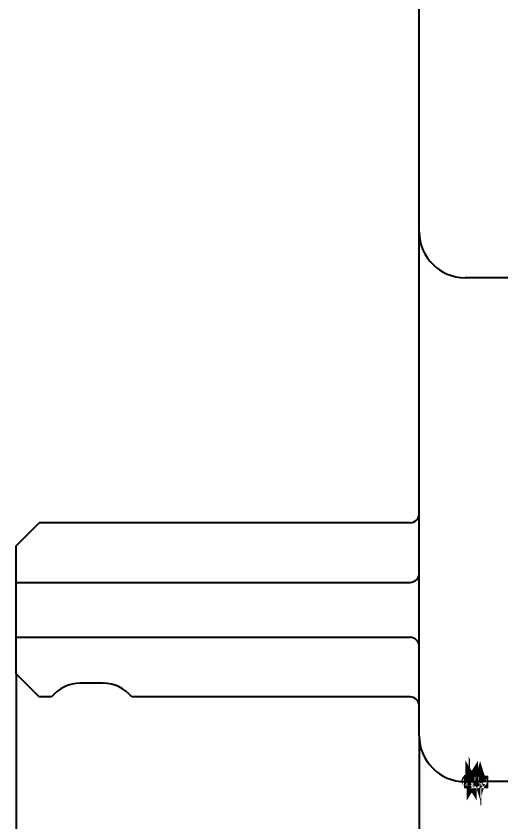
# Model space of a CAD drawing. Extents: x 0 to 420, y 0 to 297.
# Drawn here: x 134.46 to 145.04, y 170.75 to 188.34 of the extents above; entities that cross this region are included whole.
import ezdxf

# ---------------------------------------------------------------- set-up
doc = ezdxf.new("R2010")
doc.units = 0
doc.header["$LTSCALE"] = 23.1
doc.layers.get('0').update_dxf_attribs({"linetype": 'CONTINUOUS'})
doc.layers.add('10000_FRONT', color=7, linetype='CONTINUOUS')
doc.layers.add('10100_DIM_FRONT', color=7, linetype='CONTINUOUS')
doc.dimstyles.get("Standard").update_dxf_attribs({"dimtxt": 2.5, "dimasz": 2.5, "dimexe": 1.25, "dimexo": 0.625, "dimtad": 1, "dimcen": 2.5, "dimazin": 3, "dimtfac": 1, "dimtmove": 0, "dimatfit": 3})

# ---------------------------------------------------------------- blocks, each defined once
blk = doc.blocks.new('_FILLED')
at = {"color": 0, "linetype": 'BYBLOCK'}
blk.add_solid([(0, 0), (-1, 0.132), (-1, -0.132)], dxfattribs=at)
blk = doc.blocks.new('*D0')
at = {"layer": '10100_DIM_FRONT', "color": 7, "linetype": 'CONTINUOUS'}
for p, q in [((134.4621154487, 173.9769746742), (134.4621154487, 154.2328118985)), ((178.7621154487, 172.6269746742), (178.7621154487, 154.2328118985)), ((134.4621154487, 156.2328118985), (156.6121154487, 156.2328118985)), ((178.7621154487, 156.2328118985), (156.6121154487, 156.2328118985))]:
    blk.add_line(p, q, dxfattribs=at)
at = {"layer": '10100_DIM_FRONT', "color": 7, "linetype": 'CONTINUOUS', "xscale": 2.5, "yscale": 2.5, "zscale": 2.5, "rotation": 180}
blk.add_blockref('_FILLED', (134.4621154487, 156.2328118985), dxfattribs=at)
at = {"layer": '10100_DIM_FRONT', "color": 7, "linetype": 'CONTINUOUS', "xscale": 2.5, "yscale": 2.5, "zscale": 2.5}
blk.add_blockref('_FILLED', (178.7621154487, 156.2328118985), dxfattribs=at)
blk = doc.blocks.new('*D1')
at = {"layer": '10100_DIM_FRONT', "color": 7, "linetype": 'CONTINUOUS'}
for p, q in [((143.2621154487, 172.6269746742), (143.2621154487, 162.0594887417)), ((178.7621154487, 172.6269746742), (178.7621154487, 162.0594887417)), ((143.2621154487, 164.0594887417), (161.0121154487, 164.0594887417)), ((178.7621154487, 164.0594887417), (161.0121154487, 164.0594887417))]:
    blk.add_line(p, q, dxfattribs=at)
at = {"layer": '10100_DIM_FRONT', "color": 7, "linetype": 'CONTINUOUS', "xscale": 2.5, "yscale": 2.5, "zscale": 2.5, "rotation": 180}
blk.add_blockref('_FILLED', (143.2621154487, 164.0594887417), dxfattribs=at)
at = {"layer": '10100_DIM_FRONT', "color": 7, "linetype": 'CONTINUOUS', "xscale": 2.5, "yscale": 2.5, "zscale": 2.5}
blk.add_blockref('_FILLED', (178.7621154487, 164.0594887417), dxfattribs=at)

msp = doc.modelspace()

# ---------------------------------------------------------------- linework, layer by layer
at = {"layer": '10000_FRONT', "color": 7, "linetype": 'CONTINUOUS'}
for p, q in [((143.2621154487, 172.6269746742), (143.2621154487, 260.6269746742)), ((177.7621154487, 182.6269746742), (144.2621154487, 182.6269746742)), ((134.4621154487, 176.7769746742), (134.9621154487, 177.2769746742)), ((143.0621154487, 177.2769746742), (134.9621154487, 177.2769746742)), ((134.4621154487, 173.9769746742), (134.4621154487, 176.7769746742)), ((134.4621154487, 175.9769746742), (143.0621154487, 175.9769746742)), ((134.4621154487, 174.7769746742), (143.0621154487, 174.7769746742)), ((134.4621154487, 173.9769746742), (134.9621154487, 173.4769746742)), ((136.3621154487, 173.7769746742), (135.8621154487, 173.7769746742)), ((135.2376156489, 173.4769746742), (134.9621154487, 173.4769746742)), ((143.0621154487, 173.4769746742), (136.9866152485, 173.4769746742)), ((177.7621154487, 171.6269746742), (144.2621154487, 171.6269746742))]:
    msp.add_line(p, q, dxfattribs=at)
at = {"layer": '10000_FRONT', "color": 7, "linetype": 'CONTINUOUS', "const_width": 0.25}
for points in [[(144.3930596924, 171.6040118408), (144.3930596924, 171.6506799316), (144.4075305176, 171.6273394775), (144.4219885254, 171.6506799316), (144.4219885254, 171.6040118408)], [(144.4677978516, 171.6040118408), (144.4677978516, 171.6506799316), (144.4919073486, 171.6040118408), (144.4919073486, 171.6506799316)], [(144.6064178467, 171.6040118408), (144.5919470215, 171.6506799316), (144.5774890137, 171.6040118408)], [(144.3303826904, 171.6456811523), (144.3255633545, 171.6490136719), (144.3207440186, 171.6506799316), (144.3159246826, 171.6506799316), (144.3123101807, 171.6490136719), (144.3099005127, 171.6456811523), (144.3086956787, 171.6423486328), (144.3086956787, 171.6390161133), (144.3099005127, 171.6356835938), (144.3123101807, 171.6323510742), (144.3291778564, 171.6223406982), (144.3315875244, 171.6190081787), (144.3327923584, 171.6156756592), (144.3327923584, 171.6123431396), (144.3315875244, 171.6090106201), (144.3291778564, 171.6056781006), (144.3255633545, 171.6040118408), (144.3207440186, 171.6040118408), (144.3147198486, 171.6056781006), (144.3086956787, 171.6090106201)], [(144.3448535156, 171.6506799316), (144.3496728516, 171.6506799316)], [(144.3496728516, 171.6040118408), (144.3448535156, 171.6040118408)], [(144.3472631836, 171.6040118408), (144.3472631836, 171.6506799316)], [(144.3810113525, 171.6506799316), (144.3617211914, 171.6506799316), (144.3617211914, 171.6040118408), (144.3810113525, 171.6040118408)], [(144.3617211914, 171.6306719971), (144.3761920166, 171.6306719971)], [(144.4557495117, 171.6506799316), (144.4364593506, 171.6506799316), (144.4364593506, 171.6040118408), (144.4557495117, 171.6040118408)], [(144.4364593506, 171.6306719971), (144.4509173584, 171.6306719971)], [(144.5280651855, 171.6456811523), (144.5232458496, 171.6490136719), (144.5184265137, 171.6506799316), (144.5136071777, 171.6506799316), (144.5099798584, 171.6490136719), (144.5075701904, 171.6456811523), (144.5063653564, 171.6423486328), (144.5063653564, 171.6390161133), (144.5075701904, 171.6356835938), (144.5099798584, 171.6323510742), (144.5268603516, 171.6223406982), (144.5292700195, 171.6190081787), (144.5304748535, 171.6156756592), (144.5304748535, 171.6123431396), (144.5292700195, 171.6090106201), (144.5268603516, 171.6056781006), (144.5232458496, 171.6040118408), (144.5184265137, 171.6040118408), (144.5124023437, 171.6056781006), (144.5063653564, 171.6090106201)], [(144.5823083496, 171.6173419189), (144.6015985107, 171.6173419189)], [(144.6437805176, 171.6506799316), (144.6293096924, 171.6506799316), (144.6256951904, 171.6490136719), (144.6232855225, 171.6473474121), (144.6208758545, 171.6440148926), (144.6196710205, 171.640682373), (144.6196710205, 171.6140093994), (144.6208758545, 171.6106768799), (144.6232855225, 171.6073443604), (144.6256951904, 171.6056781006), (144.6293096924, 171.6040118408), (144.6437805176, 171.6040118408), (144.6437805176, 171.6306719971), (144.6365515137, 171.6306719971)]]:
    msp.add_lwpolyline(points, dxfattribs=at)
at = {"layer": '10000_FRONT', "color": 7, "linetype": 'CONTINUOUS'}
for centre, radius, start, end in [((144.2621154487, 183.6269746742), 1, 180, 270), ((143.0621154487, 177.4769746742), 0.2, 270, 360), ((143.0621154487, 176.1769746742), 0.2, 270, 360), ((143.0621154487, 174.5769746742), 0.2, 0, 90), ((135.8621154487, 172.9769746742), 0.8, 90, 141.3178125465), ((136.3621154487, 172.9769746742), 0.8, 38.6821874535, 90), ((143.0621154487, 173.2769746742), 0.2, 0, 90), ((144.2621154487, 172.6269746742), 1, 180, 270)]:
    msp.add_arc(centre, radius, start, end, dxfattribs=at)

# ---------------------------------------------------------------- dimensions: what is measured, and where the dimension line sits
at = {"layer": '10100_DIM_FRONT', "color": 7, "linetype": 'CONTINUOUS'}
dim = msp.add_linear_dim(base=(134.4621154487, 156.2328118985), p1=(178.7621154487, 172.6269746742), p2=(134.4621154487, 173.9769746742), angle=180, dimstyle='Standard', dxfattribs=at)
dim.commit()
dim.dimension.update_dxf_attribs({"geometry": '*D0', "text_midpoint": (152.9076021635, 157.1078118985), "dimtype": 128})
dim = msp.add_linear_dim(base=(178.7621154487, 164.0594887417), p1=(143.2621154487, 172.6269746742), p2=(178.7621154487, 172.6269746742), dimstyle='Standard', dxfattribs=at)
dim.commit()
dim.dimension.update_dxf_attribs({"geometry": '*D1', "text_midpoint": (157.3055603675, 164.9344887417), "dimtype": 128})

doc.saveas('drawing.dxf')
